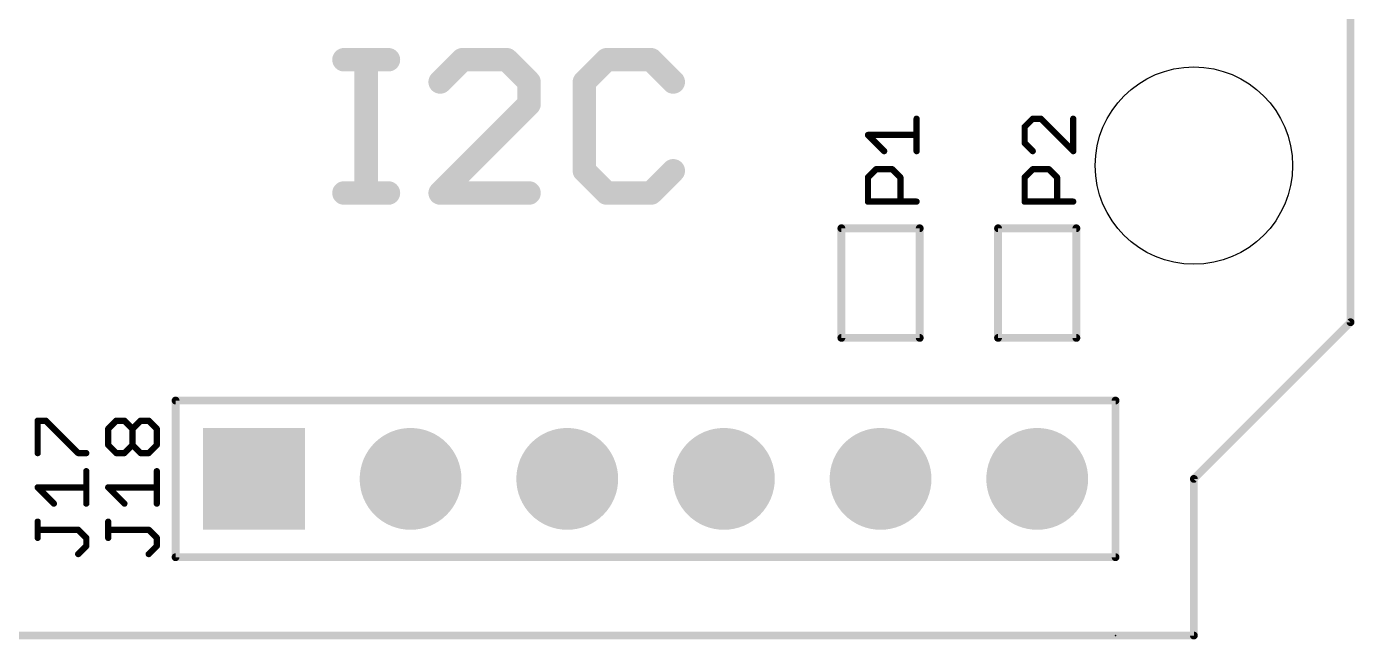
# Model space of a CAD drawing. Header units: inches. Extents: x 0 to 2.7, y -0.05 to 2.1.
# Drawn here: x 1.855 to 2.703, y -0.003 to 0.389 of the extents above; entities that cross this region are included whole.
import ezdxf

# ---------------------------------------------------------------- set-up
doc = ezdxf.new("R2010")
doc.units = ezdxf.units.IN
doc.header["$MEASUREMENT"] = 0
doc.layers.get('0').update_dxf_attribs({"linetype": 'CONTINUOUS'})
for name, color, linetype in [('17', 94, 'CONTINUOUS'), ('20', 214, 'CONTINUOUS'), ('21', 251, 'CONTINUOUS'), ('25', 251, 'CONTINUOUS')]:
    doc.layers.add(name, color=color, linetype=linetype)
doc.layers.get('0').off()

# ---------------------------------------------------------------- blocks, each defined once
blk = doc.blocks.new('SQUAREP')
blk.add_solid([(-0.5, -0.5), (0.5, -0.5), (-0.5, 0.5), (0.5, 0.5)])
blk = doc.blocks.new('ROUNDP')
at = {"const_width": 0.5}
blk.add_lwpolyline([(0, -0.25, 1), (0, 0.25, 1), (0, -0.25)], format="xyb", dxfattribs=at)

msp = doc.modelspace()

# ---------------------------------------------------------------- linework, layer by layer
at = {"layer": '20', "const_width": 0.0005}
for points in [[(2.69975, 0.2, 1), (2.70025, 0.2)], [(2.700177, 0.199823, 1), (2.699823, 0.200177)], [(2.60025, 0.1, 1), (2.59975, 0.1)], [(2.599823, 0.100177, 1), (2.600177, 0.099823)], [(2.55, 0.00025, 1), (2.55, -0.00025)], [(2.55, 0.00025, 1), (2.55, -0.00025)], [(2.55, -0.00025, 1), (2.55, 0.00025)]]:
    msp.add_lwpolyline(points, format="xyb", dxfattribs=at)
at = {"layer": '20'}
msp.add_circle((2.6, 0.3), 0.063, dxfattribs=at)
at = {"layer": '21'}
for points, const_width in [([(2.7, 1.49), (2.7, 0.2)], 0.005), ([(2.0575, 0.367573), (2.085858, 0.367573)], 0.015), ([(2.071679, 0.2825), (2.071679, 0.367573)], 0.015), ([(2.133064, 0.367573), (2.118886, 0.353394)], 0.015), ([(2.161422, 0.367573), (2.133064, 0.367573)], 0.015), ([(2.175601, 0.353394), (2.161422, 0.367573)], 0.015), ([(2.225143, 0.367573), (2.210964, 0.353394)], 0.015), ([(2.253501, 0.367573), (2.225143, 0.367573)], 0.015), ([(2.267679, 0.353394), (2.253501, 0.367573)], 0.015), ([(2.175601, 0.339215), (2.175601, 0.353394)], 0.015), ([(2.210964, 0.353394), (2.210964, 0.296679)], 0.015), ([(2.118886, 0.2825), (2.175601, 0.339215)], 0.015), ([(2.210964, 0.296679), (2.225143, 0.2825)], 0.015), ([(2.253501, 0.2825), (2.267679, 0.296679)], 0.015), ([(2.0575, 0.2825), (2.085858, 0.2825)], 0.015), ([(2.175601, 0.2825), (2.118886, 0.2825)], 0.015), ([(2.225143, 0.2825), (2.253501, 0.2825)], 0.015), ([(2.375, 0.19), (2.375, 0.26)], 0.005), ([(2.375, 0.26), (2.425, 0.26)], 0.005), ([(2.425, 0.26), (2.425, 0.19)], 0.005), ([(2.475, 0.26), (2.525, 0.26)], 0.005), ([(2.475, 0.19), (2.475, 0.26)], 0.005), ([(2.525, 0.26), (2.525, 0.19)], 0.005), ([(2.7, 0.2), (2.6, 0.1)], 0.005), ([(2.425, 0.19), (2.375, 0.19)], 0.005), ([(2.525, 0.19), (2.475, 0.19)], 0.005), ([(1.95, 0.15), (2.55, 0.15)], 0.005), ([(1.95, 0.05), (1.95, 0.15)], 0.005), ([(2.55, 0.15), (2.55, 0.05)], 0.005), ([(1.861974, 0.116455), (1.861974, 0.137139)], 0.004), ([(1.861974, 0.137139), (1.867145, 0.137139)], 0.004), ([(1.867145, 0.137139), (1.887829, 0.116455)], 0.004), ([(1.906974, 0.131968), (1.912145, 0.137139)], 0.004), ([(1.912145, 0.137139), (1.917316, 0.137139)], 0.004), ([(1.917316, 0.137139), (1.922487, 0.131968)], 0.004), ([(1.922487, 0.131968), (1.927658, 0.137139)], 0.004), ([(1.927658, 0.137139), (1.932829, 0.137139)], 0.004), ([(1.932829, 0.137139), (1.938, 0.131968)], 0.004), ([(1.906974, 0.121626), (1.906974, 0.131968)], 0.004), ([(1.922487, 0.121626), (1.922487, 0.131968)], 0.004), ([(1.938, 0.131968), (1.938, 0.121626)], 0.004), ([(1.912145, 0.116455), (1.906974, 0.121626)], 0.004), ([(1.922487, 0.121626), (1.917316, 0.116455)], 0.004), ([(1.927658, 0.116455), (1.922487, 0.121626)], 0.004), ([(1.938, 0.121626), (1.932829, 0.116455)], 0.004), ([(1.887829, 0.116455), (1.893, 0.116455)], 0.004), ([(1.917316, 0.116455), (1.912145, 0.116455)], 0.004), ([(1.932829, 0.116455), (1.927658, 0.116455)], 0.004), ([(1.893, 0.084227), (1.893, 0.104912)], 0.004), ([(1.938, 0.084227), (1.938, 0.104912)], 0.004), ([(2.6, 0.1), (2.6, 0)], 0.005), ([(1.872316, 0.084227), (1.861974, 0.09457)], 0.004), ([(1.861974, 0.09457), (1.893, 0.09457)], 0.004), ([(1.917316, 0.084227), (1.906974, 0.09457)], 0.004), ([(1.906974, 0.09457), (1.938, 0.09457)], 0.004), ([(1.861974, 0.062342), (1.861974, 0.072684)], 0.004), ([(1.887829, 0.067513), (1.861974, 0.067513)], 0.004), ([(1.893, 0.062342), (1.887829, 0.067513)], 0.004), ([(1.906974, 0.062342), (1.906974, 0.072684)], 0.004), ([(1.932829, 0.067513), (1.906974, 0.067513)], 0.004), ([(1.938, 0.062342), (1.932829, 0.067513)], 0.004), ([(1.893, 0.057171), (1.893, 0.062342)], 0.004), ([(1.938, 0.057171), (1.938, 0.062342)], 0.004), ([(1.887829, 0.052), (1.893, 0.057171)], 0.004), ([(1.932829, 0.052), (1.938, 0.057171)], 0.004), ([(2.55, 0.05), (1.95, 0.05)], 0.005), ([(2.6, 0), (0, 0)], 0.005)]:
    msp.add_lwpolyline(points, dxfattribs=dict(at, const_width=const_width))
for points, const_width in [([(2.0575, 0.371323, 1), (2.0575, 0.363823)], 0.0075), ([(2.075429, 0.367573, 1), (2.067929, 0.367573)], 0.0075), ([(2.085858, 0.363823, 1), (2.085858, 0.371323)], 0.0075), ([(2.133064, 0.371323, 1), (2.133064, 0.363823)], 0.0075), ([(2.135716, 0.364921, 1), (2.130413, 0.370224)], 0.0075), ([(2.164074, 0.370224, 1), (2.15877, 0.364921)], 0.0075), ([(2.161422, 0.363823, 1), (2.161422, 0.371323)], 0.0075), ([(2.225143, 0.371323, 1), (2.225143, 0.363823)], 0.0075), ([(2.227795, 0.364921, 1), (2.222491, 0.370224)], 0.0075), ([(2.256152, 0.370224, 1), (2.250849, 0.364921)], 0.0075), ([(2.253501, 0.363823, 1), (2.253501, 0.371323)], 0.0075), ([(2.116234, 0.356045, 1), (2.121537, 0.350742)], 0.0075), ([(2.179351, 0.353394, 1), (2.171851, 0.353394)], 0.0075), ([(2.172949, 0.350742, 1), (2.178252, 0.356045)], 0.0075), ([(2.214714, 0.353394, 1), (2.207214, 0.353394)], 0.0075), ([(2.208313, 0.356045, 1), (2.213616, 0.350742)], 0.0075), ([(2.265028, 0.350742, 1), (2.270331, 0.356045)], 0.0075), ([(2.171851, 0.339215, 1), (2.179351, 0.339215)], 0.0075), ([(2.178252, 0.336563, 1), (2.172949, 0.341867)], 0.0075), ([(2.207214, 0.296679, 1), (2.214714, 0.296679)], 0.0075), ([(2.213616, 0.29933, 1), (2.208313, 0.294027)], 0.0075), ([(2.270331, 0.294027, 1), (2.265028, 0.29933)], 0.0075), ([(2.0575, 0.28625, 1), (2.0575, 0.27875)], 0.0075), ([(2.085858, 0.27875, 1), (2.085858, 0.28625)], 0.0075), ([(2.116234, 0.285152, 1), (2.121537, 0.279848)], 0.0075), ([(2.118886, 0.28625, 1), (2.118886, 0.27875)], 0.0075), ([(2.175601, 0.27875, 1), (2.175601, 0.28625)], 0.0075), ([(2.225143, 0.28625, 1), (2.225143, 0.27875)], 0.0075), ([(2.222491, 0.279848, 1), (2.227795, 0.285152)], 0.0075), ([(2.250849, 0.285152, 1), (2.256152, 0.279848)], 0.0075), ([(2.253501, 0.27875, 1), (2.253501, 0.28625)], 0.0075), ([(2.067929, 0.2825, 1), (2.075429, 0.2825)], 0.0075), ([(2.37625, 0.26, 1), (2.37375, 0.26)], 0.0025), ([(2.375, 0.26125, 1), (2.375, 0.25875)], 0.0025), ([(2.42625, 0.26, 1), (2.42375, 0.26)], 0.0025), ([(2.425, 0.25875, 1), (2.425, 0.26125)], 0.0025), ([(2.475, 0.26125, 1), (2.475, 0.25875)], 0.0025), ([(2.47625, 0.26, 1), (2.47375, 0.26)], 0.0025), ([(2.52625, 0.26, 1), (2.52375, 0.26)], 0.0025), ([(2.525, 0.25875, 1), (2.525, 0.26125)], 0.0025), ([(2.69875, 0.2, 1), (2.70125, 0.2)], 0.0025), ([(2.700884, 0.199116, 1), (2.699116, 0.200884)], 0.0025), ([(2.375, 0.19125, 1), (2.375, 0.18875)], 0.0025), ([(2.37375, 0.19, 1), (2.37625, 0.19)], 0.0025), ([(2.42375, 0.19, 1), (2.42625, 0.19)], 0.0025), ([(2.425, 0.18875, 1), (2.425, 0.19125)], 0.0025), ([(2.475, 0.19125, 1), (2.475, 0.18875)], 0.0025), ([(2.47375, 0.19, 1), (2.47625, 0.19)], 0.0025), ([(2.52375, 0.19, 1), (2.52625, 0.19)], 0.0025), ([(2.525, 0.18875, 1), (2.525, 0.19125)], 0.0025), ([(1.95, 0.15125, 1), (1.95, 0.14875)], 0.0025), ([(1.95125, 0.15, 1), (1.94875, 0.15)], 0.0025), ([(2.55125, 0.15, 1), (2.54875, 0.15)], 0.0025), ([(2.55, 0.14875, 1), (2.55, 0.15125)], 0.0025), ([(1.862974, 0.137139, 1), (1.860974, 0.137139)], 0.002), ([(1.861974, 0.138139, 1), (1.861974, 0.136139)], 0.002), ([(1.867852, 0.137846, 1), (1.866438, 0.136432)], 0.002), ([(1.867145, 0.136139, 1), (1.867145, 0.138139)], 0.002), ([(1.912145, 0.138139, 1), (1.912145, 0.136139)], 0.002), ([(1.912852, 0.136432, 1), (1.911438, 0.137846)], 0.002), ([(1.918023, 0.137846, 1), (1.916609, 0.136432)], 0.002), ([(1.917316, 0.136139, 1), (1.917316, 0.138139)], 0.002), ([(1.927658, 0.138139, 1), (1.927658, 0.136139)], 0.002), ([(1.928365, 0.136432, 1), (1.926951, 0.137846)], 0.002), ([(1.933536, 0.137846, 1), (1.932122, 0.136432)], 0.002), ([(1.932829, 0.136139, 1), (1.932829, 0.138139)], 0.002), ([(1.906266, 0.132675, 1), (1.907681, 0.131261)], 0.002), ([(1.907974, 0.131968, 1), (1.905974, 0.131968)], 0.002), ([(1.923487, 0.131968, 1), (1.921487, 0.131968)], 0.002), ([(1.92178, 0.132675, 1), (1.923194, 0.131261)], 0.002), ([(1.92178, 0.131261, 1), (1.923194, 0.132675)], 0.002), ([(1.939, 0.131968, 1), (1.937, 0.131968)], 0.002), ([(1.937293, 0.131261, 1), (1.938707, 0.132675)], 0.002), ([(1.907681, 0.122333, 1), (1.906266, 0.120919)], 0.002), ([(1.905974, 0.121626, 1), (1.907974, 0.121626)], 0.002), ([(1.923194, 0.122333, 1), (1.92178, 0.120919)], 0.002), ([(1.921487, 0.121626, 1), (1.923487, 0.121626)], 0.002), ([(1.923194, 0.120919, 1), (1.92178, 0.122333)], 0.002), ([(1.937, 0.121626, 1), (1.939, 0.121626)], 0.002), ([(1.938707, 0.120919, 1), (1.937293, 0.122333)], 0.002), ([(1.860974, 0.116455, 1), (1.862974, 0.116455)], 0.002), ([(1.887829, 0.117455, 1), (1.887829, 0.115455)], 0.002), ([(1.887122, 0.115748, 1), (1.888536, 0.117162)], 0.002), ([(1.893, 0.115455, 1), (1.893, 0.117455)], 0.002), ([(1.912145, 0.117455, 1), (1.912145, 0.115455)], 0.002), ([(1.911438, 0.115748, 1), (1.912852, 0.117162)], 0.002), ([(1.916609, 0.117162, 1), (1.918023, 0.115748)], 0.002), ([(1.917316, 0.115455, 1), (1.917316, 0.117455)], 0.002), ([(1.927658, 0.117455, 1), (1.927658, 0.115455)], 0.002), ([(1.926951, 0.115748, 1), (1.928365, 0.117162)], 0.002), ([(1.932122, 0.117162, 1), (1.933536, 0.115748)], 0.002), ([(1.932829, 0.115455, 1), (1.932829, 0.117455)], 0.002), ([(1.894, 0.104912, 1), (1.892, 0.104912)], 0.002), ([(1.939, 0.104912, 1), (1.937, 0.104912)], 0.002), ([(2.60125, 0.1, 1), (2.59875, 0.1)], 0.0025), ([(2.599116, 0.100884, 1), (2.600884, 0.099116)], 0.0025), ([(1.862681, 0.095277, 1), (1.861266, 0.093863)], 0.002), ([(1.861974, 0.09557, 1), (1.861974, 0.09357)], 0.002), ([(1.893, 0.09357, 1), (1.893, 0.09557)], 0.002), ([(1.907681, 0.095277, 1), (1.906266, 0.093863)], 0.002), ([(1.906974, 0.09557, 1), (1.906974, 0.09357)], 0.002), ([(1.938, 0.09357, 1), (1.938, 0.09557)], 0.002), ([(1.871609, 0.08352, 1), (1.873023, 0.084935)], 0.002), ([(1.892, 0.084227, 1), (1.894, 0.084227)], 0.002), ([(1.916609, 0.08352, 1), (1.918023, 0.084935)], 0.002), ([(1.937, 0.084227, 1), (1.939, 0.084227)], 0.002), ([(1.862974, 0.072684, 1), (1.860974, 0.072684)], 0.002), ([(1.861974, 0.068513, 1), (1.861974, 0.066513)], 0.002), ([(1.888536, 0.06822, 1), (1.887122, 0.066806)], 0.002), ([(1.887829, 0.066513, 1), (1.887829, 0.068513)], 0.002), ([(1.907974, 0.072684, 1), (1.905974, 0.072684)], 0.002), ([(1.906974, 0.068513, 1), (1.906974, 0.066513)], 0.002), ([(1.933536, 0.06822, 1), (1.932122, 0.066806)], 0.002), ([(1.932829, 0.066513, 1), (1.932829, 0.068513)], 0.002), ([(1.860974, 0.062342, 1), (1.862974, 0.062342)], 0.002), ([(1.894, 0.062342, 1), (1.892, 0.062342)], 0.002), ([(1.892293, 0.061635, 1), (1.893707, 0.063049)], 0.002), ([(1.905974, 0.062342, 1), (1.907974, 0.062342)], 0.002), ([(1.939, 0.062342, 1), (1.937, 0.062342)], 0.002), ([(1.937293, 0.061635, 1), (1.938707, 0.063049)], 0.002), ([(1.887122, 0.052707, 1), (1.888536, 0.051293)], 0.002), ([(1.892, 0.057171, 1), (1.894, 0.057171)], 0.002), ([(1.893707, 0.056464, 1), (1.892293, 0.057878)], 0.002), ([(1.932122, 0.052707, 1), (1.933536, 0.051293)], 0.002), ([(1.937, 0.057171, 1), (1.939, 0.057171)], 0.002), ([(1.938707, 0.056464, 1), (1.937293, 0.057878)], 0.002), ([(1.95, 0.05125, 1), (1.95, 0.04875)], 0.0025), ([(1.94875, 0.05, 1), (1.95125, 0.05)], 0.0025), ([(2.54875, 0.05, 1), (2.55125, 0.05)], 0.0025), ([(2.55, 0.04875, 1), (2.55, 0.05125)], 0.0025), ([(2.59875, 0, 1), (2.60125, 0)], 0.0025), ([(2.6, -0.00125, 1), (2.6, 0.00125)], 0.0025)]:
    msp.add_lwpolyline(points, format="xyb", dxfattribs=dict(at, const_width=const_width))
at = {"layer": '25', "const_width": 0.004}
for points in [[(2.423, 0.309227), (2.423, 0.329912)], [(2.497145, 0.329912), (2.491974, 0.324741)], [(2.502316, 0.329912), (2.497145, 0.329912)], [(2.523, 0.309227), (2.502316, 0.329912)], [(2.523, 0.329912), (2.523, 0.309227)], [(2.491974, 0.324741), (2.491974, 0.314398)], [(2.402316, 0.309227), (2.391974, 0.31957)], [(2.391974, 0.31957), (2.423, 0.31957)], [(2.491974, 0.314398), (2.497145, 0.309227)], [(2.391974, 0.292513), (2.397145, 0.297684)], [(2.397145, 0.297684), (2.407487, 0.297684)], [(2.407487, 0.297684), (2.412658, 0.292513)], [(2.491974, 0.292513), (2.497145, 0.297684)], [(2.497145, 0.297684), (2.507487, 0.297684)], [(2.507487, 0.297684), (2.512658, 0.292513)], [(2.391974, 0.277), (2.391974, 0.292513)], [(2.412658, 0.292513), (2.412658, 0.277)], [(2.491974, 0.277), (2.491974, 0.292513)], [(2.512658, 0.292513), (2.512658, 0.277)], [(2.423, 0.277), (2.391974, 0.277)], [(2.523, 0.277), (2.491974, 0.277)]]:
    msp.add_lwpolyline(points, dxfattribs=at)
at = {"layer": '25', "const_width": 0.002}
for points in [[(2.424, 0.329912, 1), (2.422, 0.329912)], [(2.497145, 0.330912, 1), (2.497145, 0.328912)], [(2.497852, 0.329205, 1), (2.496438, 0.330619)], [(2.503023, 0.330619, 1), (2.501609, 0.329205)], [(2.502316, 0.328912, 1), (2.502316, 0.330912)], [(2.524, 0.329912, 1), (2.522, 0.329912)], [(2.491266, 0.325448, 1), (2.492681, 0.324034)], [(2.492974, 0.324741, 1), (2.490974, 0.324741)], [(2.392681, 0.320277, 1), (2.391266, 0.318863)], [(2.391974, 0.32057, 1), (2.391974, 0.31857)], [(2.423, 0.31857, 1), (2.423, 0.32057)], [(2.492681, 0.315106, 1), (2.491266, 0.313691)], [(2.490974, 0.314398, 1), (2.492974, 0.314398)], [(2.401609, 0.30852, 1), (2.403023, 0.309935)], [(2.422, 0.309227, 1), (2.424, 0.309227)], [(2.496438, 0.30852, 1), (2.497852, 0.309935)], [(2.522, 0.309227, 1), (2.524, 0.309227)], [(2.522293, 0.30852, 1), (2.523707, 0.309935)], [(2.397145, 0.298684, 1), (2.397145, 0.296684)], [(2.397852, 0.296977, 1), (2.396438, 0.298391)], [(2.408194, 0.298391, 1), (2.40678, 0.296977)], [(2.407487, 0.296684, 1), (2.407487, 0.298684)], [(2.497145, 0.298684, 1), (2.497145, 0.296684)], [(2.497852, 0.296977, 1), (2.496438, 0.298391)], [(2.508194, 0.298391, 1), (2.50678, 0.296977)], [(2.507487, 0.296684, 1), (2.507487, 0.298684)], [(2.391266, 0.29322, 1), (2.392681, 0.291806)], [(2.392974, 0.292513, 1), (2.390974, 0.292513)], [(2.413658, 0.292513, 1), (2.411658, 0.292513)], [(2.411951, 0.291806, 1), (2.413365, 0.29322)], [(2.491266, 0.29322, 1), (2.492681, 0.291806)], [(2.492974, 0.292513, 1), (2.490974, 0.292513)], [(2.513658, 0.292513, 1), (2.511658, 0.292513)], [(2.511951, 0.291806, 1), (2.513365, 0.29322)], [(2.391974, 0.278, 1), (2.391974, 0.276)], [(2.390974, 0.277, 1), (2.392974, 0.277)], [(2.411658, 0.277, 1), (2.413658, 0.277)], [(2.423, 0.276, 1), (2.423, 0.278)], [(2.491974, 0.278, 1), (2.491974, 0.276)], [(2.490974, 0.277, 1), (2.492974, 0.277)], [(2.511658, 0.277, 1), (2.513658, 0.277)], [(2.523, 0.276, 1), (2.523, 0.278)]]:
    msp.add_lwpolyline(points, format="xyb", dxfattribs=at)

# ---------------------------------------------------------------- block references
at = {"layer": '17', "xscale": 0.065, "yscale": 0.065}
for name, p in [('SQUAREP', (2, 0.1)), ('SQUAREP', (2, 0.1)), ('ROUNDP', (2.1, 0.1)), ('ROUNDP', (2.1, 0.1)), ('ROUNDP', (2.2, 0.1)), ('ROUNDP', (2.2, 0.1)), ('ROUNDP', (2.3, 0.1)), ('ROUNDP', (2.3, 0.1)), ('ROUNDP', (2.4, 0.1)), ('ROUNDP', (2.4, 0.1)), ('ROUNDP', (2.5, 0.1)), ('ROUNDP', (2.5, 0.1))]:
    msp.add_blockref(name, p, dxfattribs=at)

doc.saveas('drawing.dxf')
